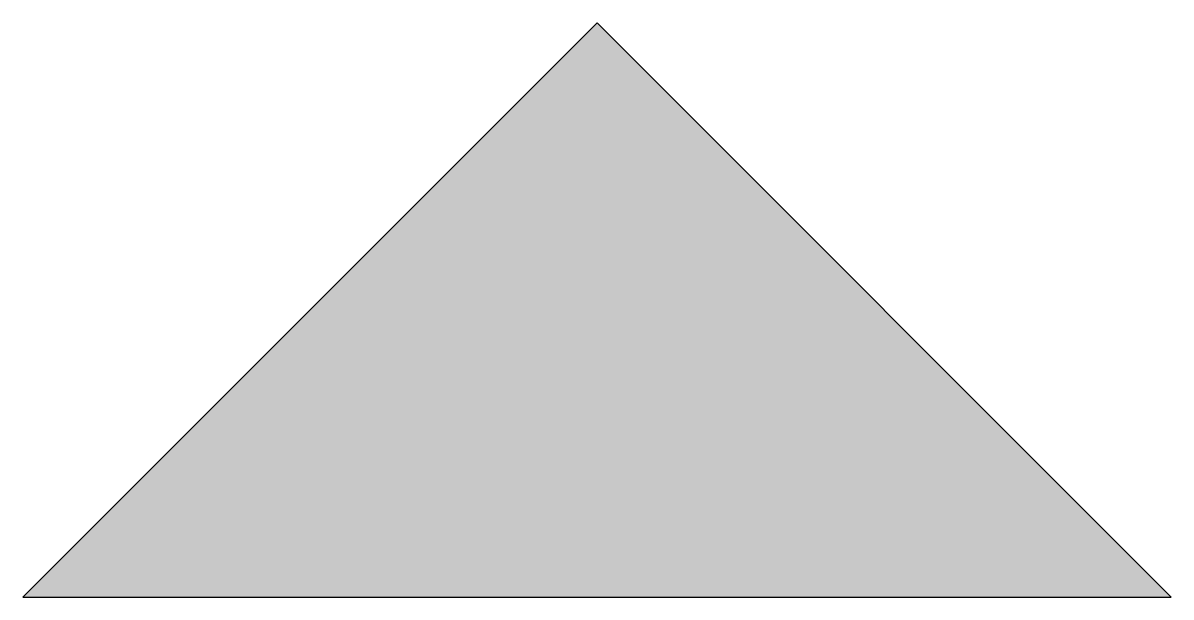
# Model space of a CAD drawing. Header units: metres. Extents: x -5 to 5, y 0 to 5.
import ezdxf

# ---------------------------------------------------------------- set-up
doc = ezdxf.new("R2010")
doc.units = ezdxf.units.M

msp = doc.modelspace()

# ---------------------------------------------------------------- linework, layer by layer
for p, q in [((0, 5), (-5, 0)), ((5, 0), (0, 5)), ((-5, 0), (5, 0))]:
    msp.add_line(p, q)
msp.add_solid([(-5, 0), (5, 0), (0, 5)])

doc.saveas('drawing.dxf')
